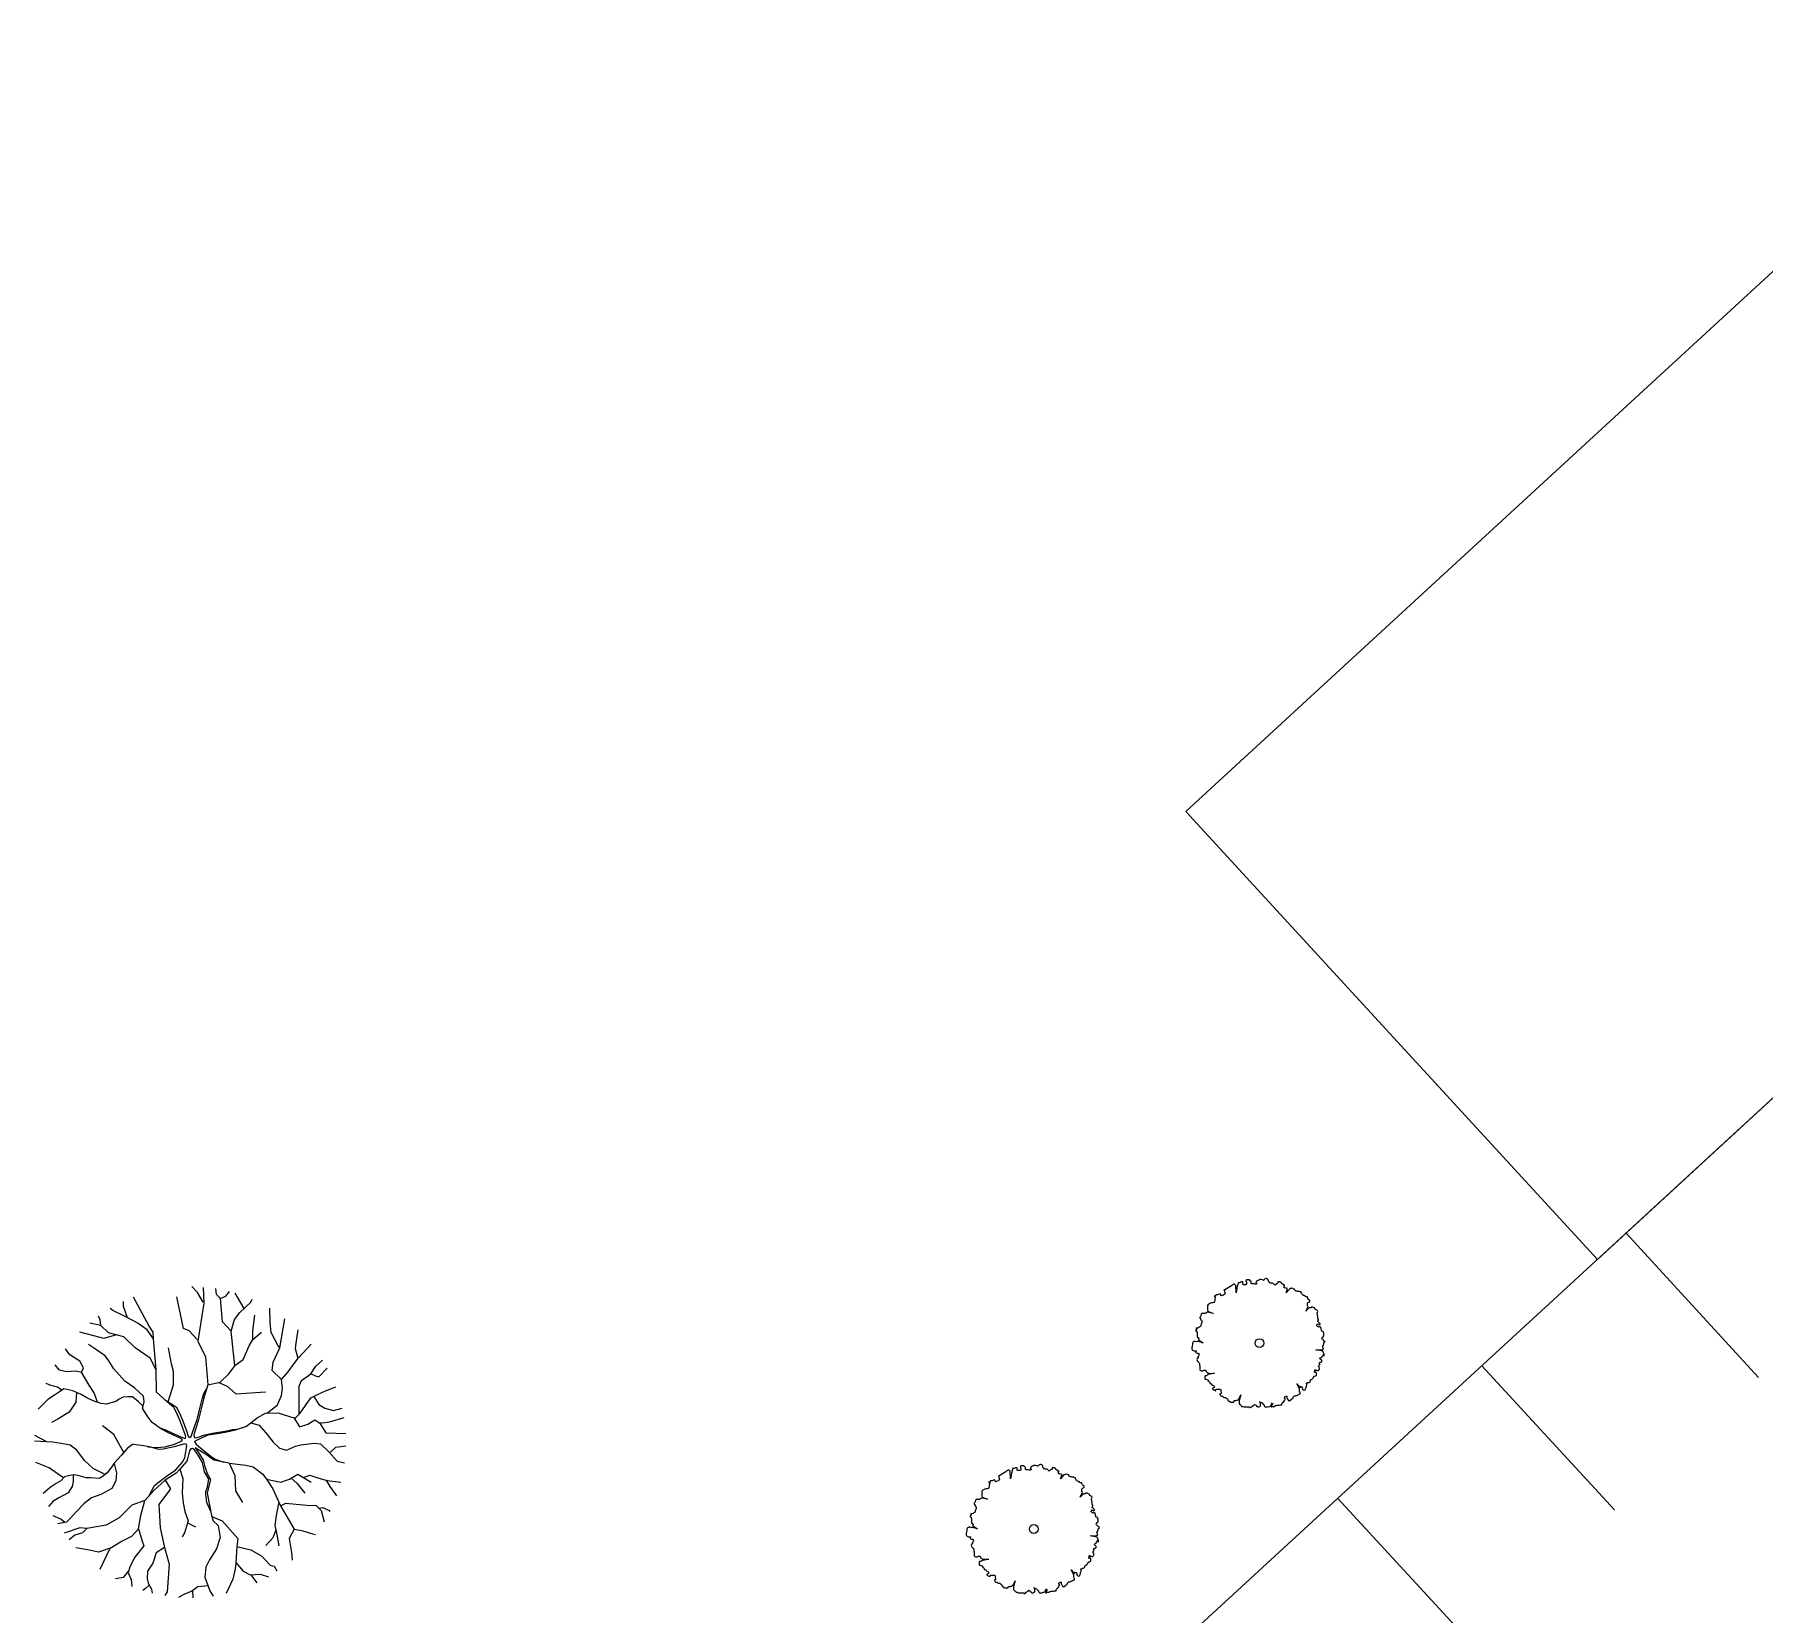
# Model space of a CAD drawing. Extents: x -76 to 67, y -47 to 42.
# Drawn here: x -64.02 to -34.4, y -22.02 to 5.03 of the extents above; entities that cross this region are included whole.
import ezdxf

# ---------------------------------------------------------------- set-up
doc = ezdxf.new("R2010")
doc.units = 0
for name, color, linetype in [('Survey Exist Building', 7, 'Continuous'), ('Survey Exist Driveway', 7, 'Continuous'), ('Survey Exist Trees', 7, 'Continuous')]:
    doc.layers.add(name, color=color, linetype=linetype)

msp = doc.modelspace()

# ---------------------------------------------------------------- linework, layer by layer
at = {"layer": 'Survey Exist Building'}
msp.add_lwpolyline([(-15.887, -10.152), (-29.846, 5.025), (-44.308, -8.277), (-37.258, -15.943), (-29.592, -8.892), (-22.683, -16.403)], close=True, dxfattribs=at)
at = {"layer": 'Survey Exist Driveway'}
for p, q in [((-36.771, -15.495), (-34.501, -17.963)), ((-39.238, -17.765), (-36.969, -20.232)), ((-41.706, -20.034), (-39.436, -22.502))]:
    msp.add_line(p, q, dxfattribs=at)
msp.add_lwpolyline([(-20.926, -18.314), (-29.592, -8.892), (-54.044, -31.383), (-45.378, -40.805)], close=True, dxfattribs=at)
at = {"layer": 'Survey Exist Trees'}
for p, q in [((-43.528, -16.397), (-43.642, -16.465)), ((-43.048, -17.377), (-43.048, -17.377)), ((-47.391, -19.58), (-47.506, -19.648)), ((-46.912, -20.56), (-46.912, -20.56))]:
    msp.add_line(p, q, dxfattribs=at)
for points in [[(-42.518, -16.444), (-42.531, -16.451), (-42.589, -16.517), (-42.565, -16.444), (-42.585, -16.438), (-42.598, -16.438), (-42.612, -16.431), (-42.625, -16.431), (-42.625, -16.417), (-42.625, -16.404), (-42.625, -16.39), (-42.612, -16.39), (-42.625, -16.384), (-42.652, -16.37), (-42.673, -16.357), (-42.673, -16.343), (-42.686, -16.336), (-42.699, -16.33), (-42.713, -16.33), (-42.733, -16.33), (-42.733, -16.343), (-42.747, -16.357), (-42.76, -16.363), (-42.774, -16.377), (-42.787, -16.384), (-42.807, -16.363), (-42.821, -16.35), (-42.834, -16.35), (-42.854, -16.35), (-42.868, -16.35), (-42.875, -16.336), (-42.888, -16.33), (-42.895, -16.316), (-42.895, -16.303), (-42.902, -16.289), (-42.915, -16.276), (-42.928, -16.269), (-42.942, -16.269), (-42.955, -16.276), (-42.962, -16.289), (-42.976, -16.303), (-42.989, -16.296), (-43.003, -16.296), (-43.023, -16.289), (-43.036, -16.289), (-43.05, -16.289), (-43.063, -16.303), (-43.077, -16.303), (-43.09, -16.309), (-43.097, -16.323), (-43.11, -16.33), (-43.104, -16.343), (-43.09, -16.357), (-43.097, -16.37), (-43.11, -16.37), (-43.124, -16.37), (-43.137, -16.363), (-43.151, -16.363), (-43.164, -16.363), (-43.178, -16.363), (-43.191, -16.357), (-43.191, -16.343), (-43.191, -16.33), (-43.191, -16.316), (-43.205, -16.309), (-43.218, -16.296), (-43.232, -16.296), (-43.245, -16.296), (-43.258, -16.296), (-43.272, -16.296), (-43.279, -16.309), (-43.279, -16.323), (-43.272, -16.336), (-43.272, -16.35), (-43.272, -16.363), (-43.279, -16.377), (-43.292, -16.377), (-43.306, -16.377), (-43.319, -16.377), (-43.333, -16.37), (-43.333, -16.357), (-43.333, -16.343), (-43.333, -16.33), (-43.346, -16.33), (-43.359, -16.33), (-43.373, -16.336), (-43.386, -16.343), (-43.4, -16.343), (-43.413, -16.343), (-43.413, -16.357), (-43.42, -16.37), (-43.42, -16.384), (-43.427, -16.397), (-43.445, -16.517), (-43.454, -16.39), (-43.461, -16.377), (-43.474, -16.37), (-43.487, -16.37), (-43.501, -16.377), (-43.514, -16.384), (-43.528, -16.397)], [(-61.235, -17.316), (-61.376, -17.165), (-61.472, -17.128), (-61.588, -16.585)], [(-61.134, -16.674), (-61.229, -16.512), (-61.33, -16.405)], [(-61.133, -16.422), (-61.123, -16.69), (-61.228, -17.342), (-61.096, -17.613), (-61.055, -18.089), (-60.846, -18.045), (-60.687, -17.899), (-60.592, -17.763), (-60.657, -17.173), (-60.803, -17.015), (-60.837, -16.614), (-60.907, -16.546), (-60.92, -16.441)], [(-60.837, -16.614), (-60.746, -16.571), (-60.685, -16.491)], [(-60.43, -16.783), (-60.547, -16.589), (-60.584, -16.519)], [(-43.642, -16.465), (-43.656, -16.465), (-43.649, -16.478), (-43.649, -16.491), (-43.642, -16.505), (-43.642, -16.518), (-43.636, -16.532), (-43.649, -16.539), (-43.656, -16.552), (-43.676, -16.559), (-43.696, -16.566), (-43.71, -16.559), (-43.71, -16.545), (-43.723, -16.532), (-43.737, -16.539), (-43.75, -16.545), (-43.764, -16.552), (-43.777, -16.552), (-43.791, -16.552), (-43.804, -16.566), (-43.824, -16.572), (-43.804, -16.586), (-43.804, -16.599), (-43.811, -16.613), (-43.811, -16.626), (-43.811, -16.64), (-43.811, -16.653), (-43.817, -16.667), (-43.831, -16.68), (-43.844, -16.687), (-43.858, -16.687), (-43.871, -16.687), (-43.885, -16.694), (-43.898, -16.701), (-43.912, -16.707), (-43.925, -16.714), (-43.939, -16.734), (-43.939, -16.748), (-43.939, -16.761), (-43.939, -16.775), (-43.939, -16.795), (-43.939, -16.808), (-43.932, -16.829), (-43.843, -16.867), (-43.939, -16.849), (-43.952, -16.856), (-43.966, -16.862), (-43.979, -16.869)], [(-41.959, -17.321), (-41.972, -17.307), (-41.979, -17.294), (-41.972, -17.28), (-41.965, -17.267), (-41.952, -17.267), (-41.952, -17.253), (-41.945, -17.24), (-41.945, -17.226), (-41.945, -17.213), (-41.952, -17.199), (-41.952, -17.186), (-41.965, -17.179), (-41.979, -17.172), (-41.986, -17.159), (-41.992, -17.139), (-41.992, -17.125), (-41.996, -17.11), (-42.001, -17.102), (-42.01, -17.098), (-42.021, -17.097), (-42.032, -17.098), (-42.037, -17.105), (-42.052, -17.094), (-42.065, -17.08), (-42.062, -17.055), (-42.046, -17.048), (-42.037, -17.052), (-42.039, -17.056), (-42.021, -17.065), (-42.021, -17.061), (-42.007, -17.058), (-42.008, -17.049), (-42.015, -17.039), (-42.03, -17.021), (-42.038, -17.018), (-42.042, -17.013), (-42.046, -17.011), (-42.046, -16.997), (-42.039, -16.984), (-42.039, -16.97), (-42.046, -16.957), (-42.046, -16.943), (-42.046, -16.923), (-42.053, -16.903), (-42.053, -16.889), (-42.06, -16.876), (-42.06, -16.862), (-42.053, -16.849), (-42.046, -16.835), (-42.053, -16.822), (-42.066, -16.815), (-42.087, -16.802), (-42.093, -16.788), (-42.107, -16.775), (-42.12, -16.768), (-42.134, -16.761), (-42.147, -16.761), (-42.161, -16.761), (-42.161, -16.775), (-42.181, -16.775), (-42.194, -16.775), (-42.255, -16.83), (-42.215, -16.748), (-42.228, -16.741), (-42.228, -16.727), (-42.228, -16.714), (-42.228, -16.701), (-42.228, -16.687), (-42.215, -16.68), (-42.201, -16.674), (-42.188, -16.667), (-42.188, -16.653), (-42.188, -16.64), (-42.201, -16.633), (-42.215, -16.62), (-42.228, -16.599), (-42.228, -16.586), (-42.242, -16.586), (-42.262, -16.579), (-42.268, -16.566), (-42.282, -16.566), (-42.295, -16.559), (-42.309, -16.552), (-42.316, -16.539), (-42.329, -16.525), (-42.336, -16.512), (-42.336, -16.498), (-42.349, -16.498), (-42.363, -16.491), (-42.376, -16.491), (-42.39, -16.491), (-42.403, -16.485), (-42.417, -16.485), (-42.43, -16.478), (-42.444, -16.478), (-42.45, -16.465), (-42.45, -16.451), (-42.491, -16.438), (-42.504, -16.444), (-42.518, -16.444)], [(-61.983, -17.305), (-62.092, -17.151), (-62.245, -17.04), (-62.33, -16.997), (-62.492, -16.912), (-62.68, -16.818), (-62.727, -16.785)], [(-62.432, -16.944), (-62.5, -16.749), (-62.5, -16.664)], [(-61.932, -18.218), (-61.94, -17.835), (-61.983, -17.305), (-61.993, -17.189), (-62.059, -17.089), (-62.326, -16.589)], [(-60.657, -17.174), (-60.599, -16.973), (-60.504, -16.854), (-60.316, -16.674), (-60.294, -16.625)], [(-59.82, -17.459), (-59.849, -17.426), (-59.908, -17.315), (-59.968, -17.195), (-59.985, -17.025), (-59.994, -16.778)], [(-43.979, -16.869), (-43.993, -16.869), (-44.006, -16.862), (-44.02, -16.869), (-44.033, -16.869), (-44.046, -16.883), (-44.046, -16.896), (-44.053, -16.91), (-44.06, -16.923), (-44.067, -16.936), (-44.067, -16.95), (-44.06, -16.95), (-44.06, -16.963), (-44.053, -16.977), (-44.046, -16.99), (-44.033, -16.997), (-44.033, -17.011), (-44.033, -17.024), (-44.04, -17.038), (-44.046, -17.051), (-44.053, -17.065), (-44.053, -17.078), (-44.06, -17.092), (-44.073, -17.098), (-44.087, -17.112), (-44.107, -17.119), (-44.116, -17.121), (-44.116, -17.117), (-44.119, -17.114), (-44.13, -17.129), (-44.129, -17.13), (-44.116, -17.133), (-44.123, -17.136), (-44.127, -17.139), (-44.145, -17.164), (-44.121, -17.172), (-44.121, -17.186), (-44.114, -17.199), (-44.114, -17.213), (-44.114, -17.226), (-44.114, -17.24), (-44.114, -17.253), (-44.114, -17.267), (-44.107, -17.28), (-44.094, -17.28), (-44.087, -17.294), (-44.094, -17.307), (-44.094, -17.321), (-44.01, -17.374), (-44.1, -17.348), (-44.114, -17.348), (-44.127, -17.354), (-44.141, -17.348), (-44.154, -17.341), (-44.168, -17.348), (-44.181, -17.354), (-44.188, -17.368), (-44.195, -17.381), (-44.195, -17.402), (-44.201, -17.422), (-44.201, -17.435), (-44.208, -17.449), (-44.208, -17.462), (-44.208, -17.476), (-44.201, -17.489), (-44.188, -17.496), (-44.168, -17.51), (-44.154, -17.51), (-44.141, -17.51), (-44.127, -17.516), (-44.136, -17.521), (-44.139, -17.528), (-44.141, -17.537), (-44.127, -17.543), (-44.114, -17.55), (-44.1, -17.55), (-44.087, -17.557), (-44.08, -17.57), (-44.087, -17.584), (-44.094, -17.597), (-44.1, -17.611), (-44.101, -17.612), (-44.101, -17.616), (-44.091, -17.624), (-44.101, -17.628), (-44.1, -17.631), (-44.114, -17.638), (-44.121, -17.651), (-44.114, -17.665), (-44.114, -17.678), (-44.1, -17.692), (-44.094, -17.705), (-44.08, -17.712), (-44.073, -17.725), (-44.073, -17.739), (-44.073, -17.752), (-44.067, -17.766), (-44.067, -17.779), (-44.067, -17.793), (-44.067, -17.806), (-44.067, -17.82)], [(-61.94, -17.835), (-62.042, -17.637), (-62.297, -17.458), (-62.493, -17.27), (-62.757, -17.202), (-62.885, -17.073), (-63.073, -17.033)], [(-62.885, -17.073), (-62.896, -16.979), (-62.924, -16.916)], [(-60.284, -17.315), (-60.283, -17.169), (-60.249, -16.896)], [(-60.041, -18.577), (-59.859, -18.431), (-59.791, -18.276), (-59.775, -18.147), (-59.791, -17.998), (-59.952, -17.848), (-59.938, -17.7), (-59.82, -17.459), (-59.734, -16.962)], [(-59.506, -17.638), (-59.551, -17.477), (-59.55, -17.418), (-59.505, -17.151)], [(-62.619, -17.237), (-62.835, -17.295), (-63.005, -17.253), (-63.245, -17.191)], [(-62.007, -18.733), (-62.007, -18.733), (-62.095, -18.619), (-62.172, -18.491), (-62.146, -18.38), (-62.154, -18.286), (-62.308, -18.141), (-62.478, -18.03), (-62.572, -17.919), (-62.665, -17.816), (-62.75, -17.679), (-62.81, -17.594), (-62.98, -17.483), (-63.099, -17.398)], [(-61.734, -18.381), (-61.642, -18.09), (-61.642, -17.86), (-61.675, -17.732), (-61.726, -17.458)], [(-60.592, -17.76), (-60.447, -17.656), (-60.344, -17.425), (-60.284, -17.315), (-60.138, -17.187)], [(-59.791, -17.998), (-59.679, -17.87), (-59.577, -17.725), (-59.5, -17.631), (-59.283, -17.393)], [(-42.363, -18.177), (-42.363, -18.164), (-42.406, -18.074), (-42.349, -18.143), (-42.349, -18.13), (-42.349, -18.116), (-42.336, -18.123), (-42.322, -18.123), (-42.309, -18.137), (-42.316, -18.15), (-42.309, -18.164), (-42.295, -18.177), (-42.282, -18.184), (-42.268, -18.177), (-42.262, -18.164), (-42.255, -18.15), (-42.248, -18.137), (-42.248, -18.123), (-42.242, -18.11), (-42.235, -18.096), (-42.235, -18.083), (-42.242, -18.069), (-42.242, -18.056), (-42.228, -18.056), (-42.215, -18.049), (-42.201, -18.049), (-42.181, -18.035), (-42.174, -18.022), (-42.174, -18.008), (-42.161, -18.002), (-42.14, -17.988), (-42.134, -17.975), (-42.12, -17.968), (-42.12, -17.955), (-42.114, -17.941), (-42.1, -17.941), (-42.087, -17.934), (-42.073, -17.928), (-42.073, -17.914), (-42.073, -17.901), (-42.073, -17.887), (-42.08, -17.874), (-42.093, -17.874), (-42.107, -17.88), (-42.107, -17.867), (-42.1, -17.853), (-42.1, -17.84), (-42.093, -17.826), (-42.093, -17.84), (-42.08, -17.84), (-42.066, -17.84), (-42.053, -17.847), (-42.039, -17.847), (-42.033, -17.833), (-42.019, -17.826), (-42.019, -17.813), (-42.019, -17.799), (-42.026, -17.786), (-42.039, -17.779), (-42.033, -17.766), (-42.026, -17.752), (-42.013, -17.746), (-42.013, -17.732), (-42.026, -17.725), (-42.019, -17.712), (-42.006, -17.705), (-41.992, -17.705), (-41.979, -17.692), (-41.979, -17.678), (-41.986, -17.665), (-41.999, -17.658), (-42.013, -17.644), (-42.006, -17.631), (-41.992, -17.624), (-41.979, -17.617), (-41.972, -17.604), (-41.945, -17.57), (-41.952, -17.59), (-41.938, -17.597), (-41.938, -17.584), (-41.938, -17.57), (-41.945, -17.557), (-41.952, -17.543), (-41.959, -17.53), (-41.965, -17.516), (-42.083, -17.492), (-41.972, -17.489), (-41.959, -17.483), (-41.952, -17.469), (-41.965, -17.456), (-41.965, -17.442), (-41.965, -17.429), (-41.965, -17.415), (-41.952, -17.415), (-41.952, -17.402), (-41.945, -17.388), (-41.945, -17.375), (-41.932, -17.361), (-41.925, -17.348), (-41.938, -17.341), (-41.959, -17.321)], [(-63.219, -17.877), (-63.314, -17.858), (-63.476, -17.867), (-63.595, -17.841), (-63.669, -17.748)], [(-62.941, -18.39), (-62.999, -18.225), (-63.084, -18.097), (-63.22, -17.875), (-63.185, -17.799), (-63.245, -17.688), (-63.415, -17.577), (-63.492, -17.477)], [(-59.493, -18.595), (-59.492, -18.112), (-59.453, -18.015), (-59.288, -17.905), (-59.204, -17.771), (-59.089, -17.666)], [(-63.555, -18.18), (-63.63, -18.131), (-63.741, -18.105), (-63.824, -18.067)], [(-60.865, -18.049), (-60.724, -18.116), (-60.573, -18.247), (-60.069, -18.208)], [(-59.287, -17.904), (-59.21, -17.938), (-59.151, -17.956), (-59.009, -17.804)], [(-44.067, -17.82), (-44.067, -17.833), (-44.06, -17.847), (-44.046, -17.853), (-44.033, -17.853), (-44.02, -17.853), (-44.006, -17.847), (-43.993, -17.84), (-43.979, -17.84), (-43.966, -17.84), (-43.959, -17.853), (-43.959, -17.867), (-43.939, -17.88), (-43.925, -17.894), (-43.816, -17.891), (-43.939, -17.921), (-43.952, -17.934), (-43.966, -17.934), (-43.979, -17.934), (-43.986, -17.948), (-43.986, -17.961), (-43.986, -17.982), (-43.979, -17.995), (-43.966, -17.995), (-43.952, -18.002), (-43.939, -18.008), (-43.918, -18.029), (-43.905, -18.042), (-43.898, -18.056), (-43.898, -18.069), (-43.885, -18.069), (-43.871, -18.076), (-43.865, -18.089), (-43.851, -18.096), (-43.831, -18.103), (-43.824, -18.116), (-43.817, -18.13), (-43.831, -18.137), (-43.838, -18.15), (-43.851, -18.15), (-43.844, -18.164), (-43.831, -18.177), (-43.811, -18.184), (-43.797, -18.191), (-43.804, -18.177), (-43.791, -18.17), (-43.777, -18.164), (-43.764, -18.164), (-43.75, -18.164), (-43.737, -18.164), (-43.716, -18.164), (-43.71, -18.177), (-43.71, -18.191), (-43.71, -18.204), (-43.703, -18.217), (-43.703, -18.238), (-43.716, -18.244), (-43.73, -18.251), (-43.716, -18.265), (-43.71, -18.278), (-43.696, -18.285), (-43.683, -18.285), (-43.669, -18.298), (-43.656, -18.305), (-43.642, -18.305), (-43.629, -18.305), (-43.615, -18.319), (-43.595, -18.332), (-43.588, -18.346), (-43.588, -18.359), (-43.575, -18.366), (-43.568, -18.379), (-43.555, -18.379), (-43.541, -18.386), (-43.528, -18.386), (-43.508, -18.386), (-43.487, -18.386), (-43.487, -18.373), (-43.481, -18.359), (-43.467, -18.359), (-43.447, -18.359), (-43.434, -18.352), (-43.42, -18.346), (-43.407, -18.346), (-43.364, -18.263), (-43.393, -18.359), (-43.393, -18.373), (-43.393, -18.386), (-43.393, -18.4), (-43.393, -18.413), (-43.386, -18.426), (-43.373, -18.433), (-43.359, -18.447), (-43.353, -18.46), (-43.339, -18.46), (-43.326, -18.46), (-43.312, -18.467), (-43.299, -18.467), (-43.285, -18.467), (-43.272, -18.467), (-43.258, -18.467)], [(-62.164, -18.458), (-62.24, -18.38), (-62.342, -18.294), (-62.427, -18.294), (-62.504, -18.303), (-62.573, -18.337), (-62.632, -18.379), (-62.795, -18.422), (-62.88, -18.413), (-63.016, -18.362), (-63.127, -18.311), (-63.221, -18.259), (-63.366, -18.191), (-63.519, -18.157), (-63.596, -18.208), (-63.681, -18.268), (-63.792, -18.344), (-63.96, -18.507)], [(-63.304, -18.22), (-63.315, -18.387), (-63.426, -18.558), (-63.623, -18.677), (-63.733, -18.736)], [(-61.879, -18.828), (-61.791, -18.857), (-61.671, -18.915), (-61.559, -18.964), (-61.462, -19.005), (-61.438, -19.003), (-61.43, -18.977), (-61.467, -18.876), (-61.533, -18.696), (-61.595, -18.551), (-61.635, -18.481), (-61.748, -18.381), (-61.932, -18.218)], [(-61.781, -18.352), (-61.673, -18.419), (-61.595, -18.468), (-61.531, -18.597), (-61.475, -18.722), (-61.421, -18.878), (-61.389, -18.972), (-61.373, -18.993), (-61.348, -18.986), (-61.325, -18.925), (-61.287, -18.82), (-61.237, -18.684), (-61.195, -18.517), (-61.157, -18.359), (-61.125, -18.242), (-61.077, -18.161)], [(-61.055, -18.089), (-61.124, -18.313), (-61.168, -18.5), (-61.221, -18.71), (-61.287, -18.924), (-61.297, -18.956), (-61.284, -18.994), (-61.254, -18.998), (-61.107, -18.947), (-60.944, -18.914), (-60.755, -18.885), (-60.63, -18.857), (-60.525, -18.846)], [(-60.466, -18.826), (-60.39, -18.799), (-60.21, -18.654), (-60.065, -18.578), (-59.852, -18.569), (-59.622, -18.646), (-59.553, -18.655), (-59.476, -18.578), (-59.382, -18.442), (-59.288, -18.314), (-59.186, -18.263), (-59.04, -18.195), (-58.863, -18.123)], [(-59.24, -18.29), (-59.152, -18.425), (-59.05, -18.493), (-58.905, -18.528), (-58.752, -18.491)], [(-43.258, -18.467), (-43.245, -18.467), (-43.232, -18.467), (-43.218, -18.467), (-43.218, -18.48), (-43.205, -18.48), (-43.191, -18.474), (-43.178, -18.46), (-43.157, -18.447), (-43.144, -18.44), (-43.131, -18.426), (-43.117, -18.433), (-43.104, -18.447), (-43.09, -18.46), (-43.077, -18.467), (-43.056, -18.467), (-43.043, -18.46), (-43.029, -18.453), (-43.029, -18.453), (-43.029, -18.433), (-43.029, -18.413), (-43.036, -18.4), (-43.043, -18.379), (-43.043, -18.393), (-43.029, -18.393), (-43.016, -18.393), (-43.003, -18.4), (-42.982, -18.42), (-42.969, -18.433), (-42.969, -18.447), (-42.962, -18.46), (-42.949, -18.467), (-42.935, -18.467), (-42.922, -18.474), (-42.908, -18.467), (-42.888, -18.46), (-42.875, -18.46), (-42.861, -18.453), (-42.854, -18.44), (-42.841, -18.426), (-42.834, -18.413), (-42.848, -18.413), (-42.834, -18.413), (-42.821, -18.413), (-42.827, -18.426), (-42.834, -18.44), (-42.841, -18.453), (-42.848, -18.467), (-42.834, -18.467), (-42.821, -18.46), (-42.807, -18.46), (-42.794, -18.46), (-42.774, -18.447), (-42.753, -18.44), (-42.74, -18.44), (-42.726, -18.44), (-42.713, -18.44), (-42.693, -18.433), (-42.679, -18.433), (-42.666, -18.433), (-42.666, -18.42), (-42.659, -18.406), (-42.652, -18.393), (-42.639, -18.386), (-42.625, -18.373), (-42.625, -18.359), (-42.619, -18.346), (-42.605, -18.346), (-42.605, -18.332), (-42.619, -18.319), (-42.619, -18.305), (-42.612, -18.292), (-42.598, -18.292), (-42.592, -18.278), (-42.578, -18.285), (-42.578, -18.298), (-42.578, -18.312), (-42.572, -18.325), (-42.565, -18.339), (-42.551, -18.359), (-42.551, -18.373), (-42.538, -18.359), (-42.524, -18.359), (-42.511, -18.352), (-42.504, -18.339), (-42.491, -18.332), (-42.477, -18.319), (-42.47, -18.305), (-42.464, -18.292), (-42.45, -18.278), (-42.43, -18.278), (-42.417, -18.271), (-42.403, -18.271), (-42.39, -18.265), (-42.376, -18.251), (-42.363, -18.244), (-42.349, -18.244), (-42.349, -18.231), (-42.356, -18.217), (-42.363, -18.197), (-42.363, -18.177)], [(-59.582, -18.651), (-59.485, -18.809), (-59.34, -18.766), (-59.221, -18.689), (-59.136, -18.749), (-59.034, -18.911), (-58.692, -18.923)], [(-59.155, -18.736), (-59.093, -18.741), (-58.973, -18.724), (-58.722, -18.648)], [(-62.493, -19.247), (-62.663, -18.941), (-62.86, -18.791)], [(-62.079, -19.15), (-61.927, -19.165), (-61.791, -19.152), (-61.64, -19.114), (-61.503, -19.056), (-61.49, -19.032), (-61.507, -19.013), (-61.727, -18.915), (-61.849, -18.85), (-62.007, -18.733)], [(-60.466, -18.826), (-60.579, -18.865), (-60.729, -18.902), (-60.894, -18.929), (-61.057, -18.953), (-61.169, -19.006), (-61.272, -19.056), (-61.284, -19.072), (-61.256, -19.109), (-61.168, -19.18), (-61.002, -19.312), (-60.927, -19.364), (-60.781, -19.412)], [(-60.316, -18.74), (-60.176, -18.783), (-60.032, -18.945), (-59.938, -19.073), (-59.828, -19.175), (-59.708, -19.21), (-59.555, -19.141), (-59.461, -19.116), (-59.239, -19.09), (-59.128, -19.099), (-58.983, -19.236), (-58.839, -19.398), (-58.712, -19.428)], [(-62.813, -19.627), (-62.883, -19.591), (-63.019, -19.523), (-63.164, -19.386), (-63.3, -19.207), (-63.41, -19.121), (-63.564, -19.095), (-63.717, -19.07), (-64.021, -19.055)], [(-63.809, -19.065), (-64.018, -18.958)], [(-62.326, -19.115), (-62.344, -19.114), (-62.438, -19.182), (-62.532, -19.293), (-62.601, -19.369), (-62.652, -19.429), (-62.72, -19.523), (-62.78, -19.6), (-62.84, -19.651), (-62.909, -19.693), (-63.062, -19.685), (-63.139, -19.685), (-63.258, -19.65), (-63.343, -19.633), (-63.42, -19.642), (-63.506, -19.667), (-63.574, -19.735), (-63.651, -19.778), (-63.753, -19.846), (-63.872, -19.951)], [(-62.059, -19.986), (-61.966, -19.814), (-61.857, -19.726), (-61.738, -19.64), (-61.61, -19.551), (-61.492, -19.423), (-61.449, -19.341), (-61.412, -19.138), (-61.423, -19.106), (-61.453, -19.1), (-61.633, -19.15), (-61.819, -19.191), (-61.896, -19.198), (-62.056, -19.155), (-62.193, -19.128), (-62.326, -19.115)], [(-61.003, -20.258), (-61.072, -20.105), (-61.086, -19.966), (-61.091, -19.918), (-61.062, -19.837), (-61.035, -19.707), (-61.11, -19.578), (-61.147, -19.42), (-61.207, -19.314), (-61.288, -19.2), (-61.318, -19.181), (-61.348, -19.188), (-61.369, -19.223), (-61.403, -19.358), (-61.414, -19.399), (-61.534, -19.534), (-61.598, -19.604), (-61.787, -19.724), (-61.976, -19.893), (-62.135, -20.07)], [(-60.689, -19.43), (-60.954, -19.378), (-61.076, -19.288), (-61.271, -19.167), (-61.198, -19.279), (-61.134, -19.378), (-61.113, -19.471), (-61.067, -19.608), (-61.006, -19.712), (-61.066, -19.948), (-60.989, -20.33)], [(-58.964, -19.257), (-58.864, -19.159), (-58.689, -19.135)], [(-63.523, -19.684), (-63.633, -19.607), (-63.77, -19.513), (-63.998, -19.419)], [(-62.66, -19.44), (-62.618, -19.6), (-62.627, -19.736), (-62.696, -19.864), (-62.884, -19.966), (-63.046, -20.026), (-63.174, -20.12), (-63.311, -20.265), (-63.405, -20.376), (-63.473, -20.444), (-63.623, -20.473)], [(-61.534, -19.534), (-61.484, -19.695), (-61.493, -19.942), (-61.476, -20.113), (-61.451, -20.258), (-61.392, -20.42), (-61.452, -20.625), (-61.495, -20.693)], [(-60.689, -19.43), (-60.405, -19.464), (-60.277, -19.493), (-60.11, -19.62), (-60.049, -19.708), (-59.939, -19.87), (-59.811, -20.162), (-59.577, -20.562), (-59.661, -20.72), (-59.62, -20.962), (-59.612, -21.09)], [(-60.689, -19.43), (-60.593, -19.642), (-60.58, -19.904), (-60.462, -20.107)], [(-46.381, -19.627), (-46.395, -19.634), (-46.453, -19.7), (-46.428, -19.627), (-46.448, -19.621), (-46.462, -19.621), (-46.475, -19.614), (-46.489, -19.614), (-46.489, -19.6), (-46.489, -19.587), (-46.489, -19.573), (-46.475, -19.573), (-46.489, -19.567), (-46.516, -19.553), (-46.536, -19.54), (-46.536, -19.526), (-46.55, -19.519), (-46.563, -19.513), (-46.576, -19.513), (-46.597, -19.513), (-46.597, -19.526), (-46.61, -19.54), (-46.624, -19.546), (-46.637, -19.56), (-46.651, -19.567), (-46.671, -19.546), (-46.684, -19.533), (-46.698, -19.533), (-46.718, -19.533), (-46.731, -19.533), (-46.738, -19.519), (-46.752, -19.513), (-46.758, -19.499), (-46.758, -19.486), (-46.765, -19.472), (-46.778, -19.459), (-46.792, -19.452), (-46.805, -19.452), (-46.819, -19.459), (-46.826, -19.472), (-46.839, -19.486), (-46.853, -19.479), (-46.866, -19.479), (-46.886, -19.472), (-46.9, -19.472), (-46.913, -19.472), (-46.927, -19.486), (-46.94, -19.486), (-46.954, -19.492), (-46.96, -19.506), (-46.974, -19.513), (-46.967, -19.526), (-46.954, -19.54), (-46.96, -19.553), (-46.974, -19.553), (-46.987, -19.553), (-47.001, -19.546), (-47.014, -19.546), (-47.028, -19.546), (-47.041, -19.546), (-47.055, -19.54), (-47.055, -19.526), (-47.055, -19.513), (-47.055, -19.499), (-47.068, -19.492), (-47.082, -19.479), (-47.095, -19.479), (-47.109, -19.479), (-47.122, -19.479), (-47.135, -19.479), (-47.142, -19.492), (-47.142, -19.506), (-47.135, -19.519), (-47.135, -19.533), (-47.135, -19.546), (-47.142, -19.56), (-47.156, -19.56), (-47.169, -19.56), (-47.183, -19.56), (-47.196, -19.553), (-47.196, -19.54), (-47.196, -19.526), (-47.196, -19.513), (-47.21, -19.513), (-47.223, -19.513), (-47.236, -19.519), (-47.25, -19.526), (-47.263, -19.526), (-47.277, -19.526), (-47.277, -19.54), (-47.284, -19.553), (-47.284, -19.567), (-47.29, -19.58), (-47.309, -19.7), (-47.317, -19.573), (-47.324, -19.56), (-47.337, -19.553), (-47.351, -19.553), (-47.364, -19.56), (-47.378, -19.567), (-47.391, -19.58)], [(-63.363, -19.635), (-63.361, -19.744), (-63.378, -19.83), (-63.447, -19.94), (-63.592, -20.017), (-63.703, -20.085), (-63.782, -20.176)], [(-61.787, -19.724), (-61.694, -19.872), (-61.894, -20.138), (-61.871, -20.54), (-61.794, -20.878), (-61.718, -21.162), (-61.748, -21.637), (-61.788, -21.695)], [(-60.049, -19.708), (-59.803, -19.756), (-59.658, -19.705), (-59.513, -19.619), (-59.283, -19.756)], [(-59.629, -19.687), (-59.53, -19.773), (-59.394, -19.944)], [(-59.415, -19.678), (-59.308, -19.637), (-59.155, -19.688), (-59.01, -19.731), (-58.777, -19.755)], [(-59.029, -19.725), (-58.968, -19.833), (-58.852, -19.992)], [(-47.506, -19.648), (-47.519, -19.648), (-47.513, -19.661), (-47.513, -19.674), (-47.506, -19.688), (-47.506, -19.701), (-47.499, -19.715), (-47.513, -19.722), (-47.519, -19.735), (-47.54, -19.742), (-47.56, -19.749), (-47.573, -19.742), (-47.573, -19.728), (-47.587, -19.715), (-47.6, -19.722), (-47.614, -19.728), (-47.627, -19.735), (-47.641, -19.735), (-47.654, -19.735), (-47.667, -19.749), (-47.688, -19.755), (-47.667, -19.769), (-47.667, -19.782), (-47.674, -19.796), (-47.674, -19.809), (-47.674, -19.823), (-47.674, -19.836), (-47.681, -19.85), (-47.694, -19.863), (-47.708, -19.87), (-47.721, -19.87), (-47.735, -19.87), (-47.748, -19.877), (-47.762, -19.883), (-47.775, -19.89), (-47.789, -19.897), (-47.802, -19.917), (-47.802, -19.931), (-47.802, -19.944), (-47.802, -19.958), (-47.802, -19.978), (-47.802, -19.991), (-47.795, -20.012), (-47.707, -20.05), (-47.802, -20.032), (-47.816, -20.039), (-47.829, -20.045), (-47.843, -20.052)], [(-45.822, -20.504), (-45.836, -20.49), (-45.842, -20.477), (-45.836, -20.463), (-45.829, -20.45), (-45.815, -20.45), (-45.815, -20.436), (-45.809, -20.423), (-45.809, -20.409), (-45.809, -20.396), (-45.815, -20.382), (-45.815, -20.369), (-45.829, -20.362), (-45.842, -20.355), (-45.849, -20.342), (-45.856, -20.322), (-45.856, -20.308), (-45.86, -20.293), (-45.864, -20.285), (-45.874, -20.28), (-45.885, -20.28), (-45.895, -20.281), (-45.901, -20.288), (-45.915, -20.277), (-45.929, -20.263), (-45.925, -20.238), (-45.91, -20.231), (-45.901, -20.235), (-45.902, -20.239), (-45.884, -20.248), (-45.884, -20.244), (-45.87, -20.241), (-45.871, -20.232), (-45.879, -20.222), (-45.894, -20.204), (-45.902, -20.201), (-45.906, -20.196), (-45.91, -20.194), (-45.91, -20.18), (-45.903, -20.167), (-45.903, -20.153), (-45.91, -20.14), (-45.91, -20.126), (-45.91, -20.106), (-45.916, -20.086), (-45.916, -20.072), (-45.923, -20.059), (-45.923, -20.045), (-45.916, -20.032), (-45.91, -20.018), (-45.916, -20.005), (-45.93, -19.998), (-45.95, -19.985), (-45.957, -19.971), (-45.97, -19.958), (-45.984, -19.951), (-45.997, -19.944), (-46.011, -19.944), (-46.024, -19.944), (-46.024, -19.958), (-46.044, -19.958), (-46.058, -19.958), (-46.119, -20.012), (-46.078, -19.931), (-46.092, -19.924), (-46.092, -19.91), (-46.092, -19.897), (-46.092, -19.883), (-46.092, -19.87), (-46.078, -19.863), (-46.065, -19.857), (-46.051, -19.85), (-46.051, -19.836), (-46.051, -19.823), (-46.065, -19.816), (-46.078, -19.803), (-46.092, -19.782), (-46.092, -19.769), (-46.105, -19.769), (-46.125, -19.762), (-46.132, -19.749), (-46.145, -19.749), (-46.159, -19.742), (-46.172, -19.735), (-46.179, -19.722), (-46.193, -19.708), (-46.199, -19.695), (-46.199, -19.681), (-46.213, -19.681), (-46.226, -19.674), (-46.24, -19.674), (-46.253, -19.674), (-46.267, -19.668), (-46.28, -19.668), (-46.294, -19.661), (-46.307, -19.661), (-46.314, -19.648), (-46.314, -19.634), (-46.354, -19.621), (-46.368, -19.627), (-46.381, -19.627)], [(-62.9, -21.245), (-62.726, -20.886), (-62.549, -20.778), (-62.355, -20.679), (-62.243, -20.557), (-62.202, -20.327), (-62.135, -20.07), (-62.353, -20.153), (-62.572, -20.369), (-62.797, -20.496), (-63.124, -20.553), (-63.248, -20.538), (-63.517, -20.631)], [(-59.838, -20.1), (-59.882, -20.327), (-59.908, -20.498), (-59.874, -20.652), (-59.84, -20.848)], [(-59.811, -20.162), (-59.719, -20.114), (-59.54, -20.131), (-59.361, -20.149), (-59.199, -20.157), (-59.114, -20.243), (-59.062, -20.434)], [(-47.843, -20.052), (-47.856, -20.052), (-47.87, -20.045), (-47.883, -20.052), (-47.896, -20.052), (-47.91, -20.066), (-47.91, -20.079), (-47.917, -20.092), (-47.923, -20.106), (-47.93, -20.119), (-47.93, -20.133), (-47.923, -20.133), (-47.923, -20.146), (-47.917, -20.16), (-47.91, -20.173), (-47.896, -20.18), (-47.896, -20.194), (-47.896, -20.207), (-47.903, -20.221), (-47.91, -20.234), (-47.917, -20.248), (-47.917, -20.261), (-47.923, -20.275), (-47.937, -20.281), (-47.95, -20.295), (-47.971, -20.301), (-47.98, -20.304), (-47.98, -20.3), (-47.983, -20.297), (-47.994, -20.312), (-47.993, -20.313), (-47.979, -20.316), (-47.986, -20.319), (-47.991, -20.322), (-48.008, -20.347), (-47.984, -20.355), (-47.984, -20.369), (-47.977, -20.382), (-47.977, -20.396), (-47.977, -20.409), (-47.977, -20.423), (-47.977, -20.436), (-47.977, -20.45), (-47.971, -20.463), (-47.957, -20.463), (-47.95, -20.477), (-47.957, -20.49), (-47.957, -20.504), (-47.874, -20.557), (-47.964, -20.531), (-47.977, -20.531), (-47.991, -20.537), (-48.004, -20.531), (-48.018, -20.524), (-48.031, -20.531), (-48.045, -20.537), (-48.051, -20.551), (-48.058, -20.564), (-48.058, -20.585), (-48.065, -20.605), (-48.065, -20.618), (-48.072, -20.632), (-48.072, -20.645), (-48.072, -20.659), (-48.065, -20.672), (-48.051, -20.679), (-48.031, -20.693), (-48.018, -20.693), (-48.004, -20.693), (-47.991, -20.699), (-48, -20.704), (-48.002, -20.71), (-48.004, -20.72), (-47.991, -20.726), (-47.977, -20.733), (-47.964, -20.733), (-47.95, -20.74), (-47.944, -20.753), (-47.95, -20.767), (-47.957, -20.78), (-47.964, -20.794), (-47.964, -20.795), (-47.964, -20.799), (-47.955, -20.807), (-47.964, -20.811), (-47.964, -20.814), (-47.977, -20.821), (-47.984, -20.834), (-47.977, -20.848), (-47.977, -20.861), (-47.964, -20.875), (-47.957, -20.888), (-47.944, -20.895), (-47.937, -20.908), (-47.937, -20.922), (-47.937, -20.935), (-47.93, -20.949), (-47.93, -20.962), (-47.93, -20.976), (-47.93, -20.989), (-47.93, -21.003)], [(-63.504, -20.45), (-63.569, -20.392), (-63.702, -20.336)], [(-60.989, -20.33), (-60.965, -20.42), (-60.88, -20.497), (-60.846, -20.702), (-60.907, -20.898), (-61.027, -21.086), (-61.087, -21.214), (-61.104, -21.385), (-61.019, -21.615), (-60.964, -21.709)], [(-60.985, -20.345), (-60.811, -20.421), (-60.539, -20.719), (-60.557, -20.856), (-60.576, -21.143), (-60.585, -21.239), (-60.629, -21.42), (-60.739, -21.666)], [(-59.156, -20.2), (-59.088, -20.191), (-58.977, -20.243), (-58.968, -20.26)], [(-63.125, -20.553), (-63.201, -20.623), (-63.329, -20.666), (-63.429, -20.746)], [(-62.243, -20.557), (-62.177, -20.769), (-62.152, -20.846), (-62.306, -21.042), (-62.392, -21.204), (-62.418, -21.307), (-62.367, -21.426), (-62.358, -21.542)], [(-61.401, -20.453), (-61.366, -20.471), (-61.264, -20.523)], [(-59.89, -20.579), (-59.942, -20.711), (-60.062, -20.839)], [(-59.578, -20.563), (-59.447, -20.584), (-59.26, -20.644), (-59.209, -20.655)], [(-46.226, -21.36), (-46.226, -21.347), (-46.27, -21.257), (-46.213, -21.326), (-46.213, -21.313), (-46.213, -21.299), (-46.199, -21.306), (-46.186, -21.306), (-46.172, -21.32), (-46.179, -21.333), (-46.172, -21.347), (-46.159, -21.36), (-46.145, -21.367), (-46.132, -21.36), (-46.125, -21.347), (-46.118, -21.333), (-46.112, -21.32), (-46.112, -21.306), (-46.105, -21.293), (-46.098, -21.279), (-46.098, -21.266), (-46.105, -21.252), (-46.105, -21.239), (-46.092, -21.239), (-46.078, -21.232), (-46.065, -21.232), (-46.044, -21.218), (-46.038, -21.205), (-46.038, -21.191), (-46.024, -21.185), (-46.004, -21.171), (-45.997, -21.158), (-45.984, -21.151), (-45.984, -21.138), (-45.977, -21.124), (-45.964, -21.124), (-45.95, -21.117), (-45.937, -21.111), (-45.937, -21.097), (-45.937, -21.084), (-45.937, -21.07), (-45.943, -21.057), (-45.957, -21.057), (-45.97, -21.063), (-45.97, -21.05), (-45.964, -21.036), (-45.964, -21.023), (-45.957, -21.009), (-45.957, -21.023), (-45.943, -21.023), (-45.93, -21.023), (-45.916, -21.03), (-45.903, -21.03), (-45.896, -21.016), (-45.883, -21.009), (-45.883, -20.996), (-45.883, -20.982), (-45.889, -20.969), (-45.903, -20.962), (-45.896, -20.949), (-45.889, -20.935), (-45.876, -20.929), (-45.876, -20.915), (-45.889, -20.908), (-45.883, -20.895), (-45.869, -20.888), (-45.856, -20.888), (-45.842, -20.875), (-45.842, -20.861), (-45.849, -20.848), (-45.863, -20.841), (-45.876, -20.827), (-45.869, -20.814), (-45.856, -20.807), (-45.842, -20.8), (-45.836, -20.787), (-45.809, -20.753), (-45.815, -20.773), (-45.802, -20.78), (-45.802, -20.767), (-45.802, -20.753), (-45.809, -20.74), (-45.815, -20.726), (-45.822, -20.713), (-45.829, -20.699), (-45.947, -20.675), (-45.836, -20.672), (-45.822, -20.666), (-45.815, -20.652), (-45.829, -20.639), (-45.829, -20.625), (-45.829, -20.612), (-45.829, -20.598), (-45.815, -20.598), (-45.815, -20.585), (-45.809, -20.571), (-45.809, -20.558), (-45.795, -20.544), (-45.788, -20.531), (-45.802, -20.524), (-45.822, -20.504)], [(-62.726, -20.886), (-62.929, -20.956), (-63.082, -20.922), (-63.314, -20.88)], [(-61.794, -20.878), (-61.939, -20.966), (-61.999, -21.145), (-62.085, -21.281), (-62.094, -21.409), (-62.077, -21.486), (-62.017, -21.589), (-62.007, -21.657)], [(-60.557, -20.856), (-60.32, -20.913), (-60.128, -21.022), (-59.986, -21.181), (-59.918, -21.198), (-59.872, -21.276)], [(-47.93, -21.003), (-47.93, -21.016), (-47.923, -21.03), (-47.91, -21.036), (-47.896, -21.036), (-47.883, -21.036), (-47.87, -21.03), (-47.856, -21.023), (-47.843, -21.023), (-47.829, -21.023), (-47.822, -21.036), (-47.822, -21.05), (-47.802, -21.063), (-47.789, -21.077), (-47.68, -21.074), (-47.802, -21.104), (-47.816, -21.117), (-47.829, -21.117), (-47.843, -21.117), (-47.849, -21.131), (-47.849, -21.144), (-47.849, -21.164), (-47.843, -21.178), (-47.829, -21.178), (-47.816, -21.185), (-47.802, -21.191), (-47.782, -21.212), (-47.769, -21.225), (-47.762, -21.239), (-47.762, -21.252), (-47.748, -21.252), (-47.735, -21.259), (-47.728, -21.272), (-47.715, -21.279), (-47.694, -21.286), (-47.688, -21.299), (-47.681, -21.313), (-47.694, -21.32), (-47.701, -21.333), (-47.715, -21.333), (-47.708, -21.347), (-47.694, -21.36), (-47.674, -21.367), (-47.661, -21.374), (-47.667, -21.36), (-47.654, -21.353), (-47.641, -21.347), (-47.627, -21.347), (-47.614, -21.347), (-47.6, -21.347), (-47.58, -21.347), (-47.573, -21.36), (-47.573, -21.374), (-47.573, -21.387), (-47.566, -21.4), (-47.566, -21.421), (-47.58, -21.427), (-47.593, -21.434), (-47.58, -21.448), (-47.573, -21.461), (-47.56, -21.468), (-47.546, -21.468), (-47.533, -21.481), (-47.519, -21.488), (-47.506, -21.488), (-47.492, -21.488), (-47.479, -21.502), (-47.459, -21.515), (-47.452, -21.529), (-47.452, -21.542), (-47.439, -21.549), (-47.432, -21.562), (-47.418, -21.562), (-47.405, -21.569), (-47.391, -21.569), (-47.371, -21.569), (-47.351, -21.569), (-47.351, -21.556), (-47.344, -21.542), (-47.331, -21.542), (-47.311, -21.542), (-47.297, -21.535), (-47.284, -21.529), (-47.27, -21.529), (-47.228, -21.446), (-47.257, -21.542), (-47.257, -21.556), (-47.257, -21.569), (-47.257, -21.583), (-47.257, -21.596), (-47.25, -21.609), (-47.236, -21.616), (-47.223, -21.63), (-47.216, -21.643), (-47.203, -21.643), (-47.189, -21.643), (-47.176, -21.65), (-47.162, -21.65), (-47.149, -21.65), (-47.135, -21.65), (-47.122, -21.65)], [(-62.41, -21.275), (-62.503, -21.392), (-62.637, -21.41)], [(-60.576, -21.135), (-60.447, -21.283), (-60.328, -21.343), (-60.157, -21.334), (-60.017, -21.378)], [(-62.058, -21.519), (-62.12, -21.58), (-62.17, -21.61)], [(-61.049, -21.534), (-61.224, -21.547), (-61.326, -21.623), (-61.463, -21.683), (-61.555, -21.731)], [(-61.315, -21.615), (-61.309, -21.738)], [(-60.321, -21.342), (-60.215, -21.483)], [(-47.122, -21.65), (-47.109, -21.65), (-47.095, -21.65), (-47.082, -21.65), (-47.082, -21.663), (-47.068, -21.663), (-47.055, -21.657), (-47.041, -21.643), (-47.021, -21.63), (-47.007, -21.623), (-46.994, -21.609), (-46.981, -21.616), (-46.967, -21.63), (-46.954, -21.643), (-46.94, -21.65), (-46.92, -21.65), (-46.906, -21.643), (-46.893, -21.636), (-46.893, -21.636), (-46.893, -21.616), (-46.893, -21.596), (-46.9, -21.583), (-46.906, -21.562), (-46.906, -21.576), (-46.893, -21.576), (-46.88, -21.576), (-46.866, -21.583), (-46.846, -21.603), (-46.832, -21.616), (-46.832, -21.63), (-46.826, -21.643), (-46.812, -21.65), (-46.799, -21.65), (-46.785, -21.657), (-46.772, -21.65), (-46.752, -21.643), (-46.738, -21.643), (-46.725, -21.636), (-46.718, -21.623), (-46.704, -21.609), (-46.698, -21.596), (-46.711, -21.596), (-46.698, -21.596), (-46.684, -21.596), (-46.691, -21.609), (-46.698, -21.623), (-46.704, -21.636), (-46.711, -21.65), (-46.698, -21.65), (-46.684, -21.643), (-46.671, -21.643), (-46.657, -21.643), (-46.637, -21.63), (-46.617, -21.623), (-46.603, -21.623), (-46.59, -21.623), (-46.576, -21.623), (-46.556, -21.616), (-46.543, -21.616), (-46.529, -21.616), (-46.529, -21.603), (-46.523, -21.589), (-46.516, -21.576), (-46.502, -21.569), (-46.489, -21.556), (-46.489, -21.542), (-46.482, -21.529), (-46.469, -21.529), (-46.469, -21.515), (-46.482, -21.502), (-46.482, -21.488), (-46.475, -21.475), (-46.462, -21.475), (-46.455, -21.461), (-46.442, -21.468), (-46.442, -21.481), (-46.442, -21.495), (-46.435, -21.508), (-46.428, -21.522), (-46.415, -21.542), (-46.415, -21.556), (-46.401, -21.542), (-46.388, -21.542), (-46.374, -21.535), (-46.368, -21.522), (-46.354, -21.515), (-46.341, -21.502), (-46.334, -21.488), (-46.327, -21.475), (-46.314, -21.461), (-46.294, -21.461), (-46.28, -21.454), (-46.267, -21.454), (-46.253, -21.448), (-46.24, -21.434), (-46.226, -21.427), (-46.213, -21.427), (-46.213, -21.414), (-46.22, -21.4), (-46.226, -21.38), (-46.226, -21.36)]]:
    msp.add_lwpolyline(points, dxfattribs=at)
for centre in [(-43.048, -17.377), (-46.912, -20.56)]:
    msp.add_circle(centre, 0.0762, dxfattribs=at)

doc.saveas('drawing.dxf')
